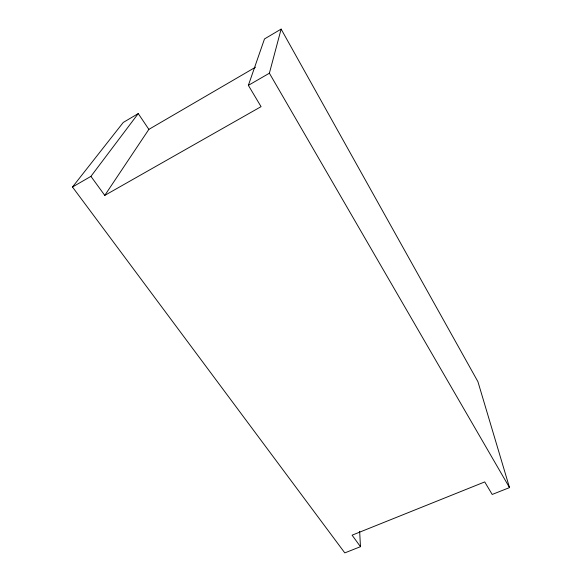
<?xml version="1.0" encoding="UTF-8"?>
<svg xmlns="http://www.w3.org/2000/svg" width="582" height="582" viewBox="0 0 582 582"><rect width="100%" height="100%" fill="white"/><g stroke="black" fill="none" stroke-linecap="round" stroke-linejoin="round"><path stroke-width="0.87" d="M138.247 113.585L123.26 122.446L72.488 187.018L344.806 552.9L360.469 546.687L352.095 535.185L484.726 481.925L492.197 494.46L509.512 487.6L269.386 73.208L281.121 29.1L264.497 38.929L248.368 85.358L261.063 106.651L104.775 195.392L90.93 176.361L138.247 113.585L148.861 129.379L104.775 195.392M148.861 129.379L255.542 67.185M72.488 187.018L90.93 176.361M248.368 85.358L269.386 73.208M281.121 29.1L477.924 381.676L509.512 487.6M359.654 531.315L360.469 546.687"/></g></svg>
